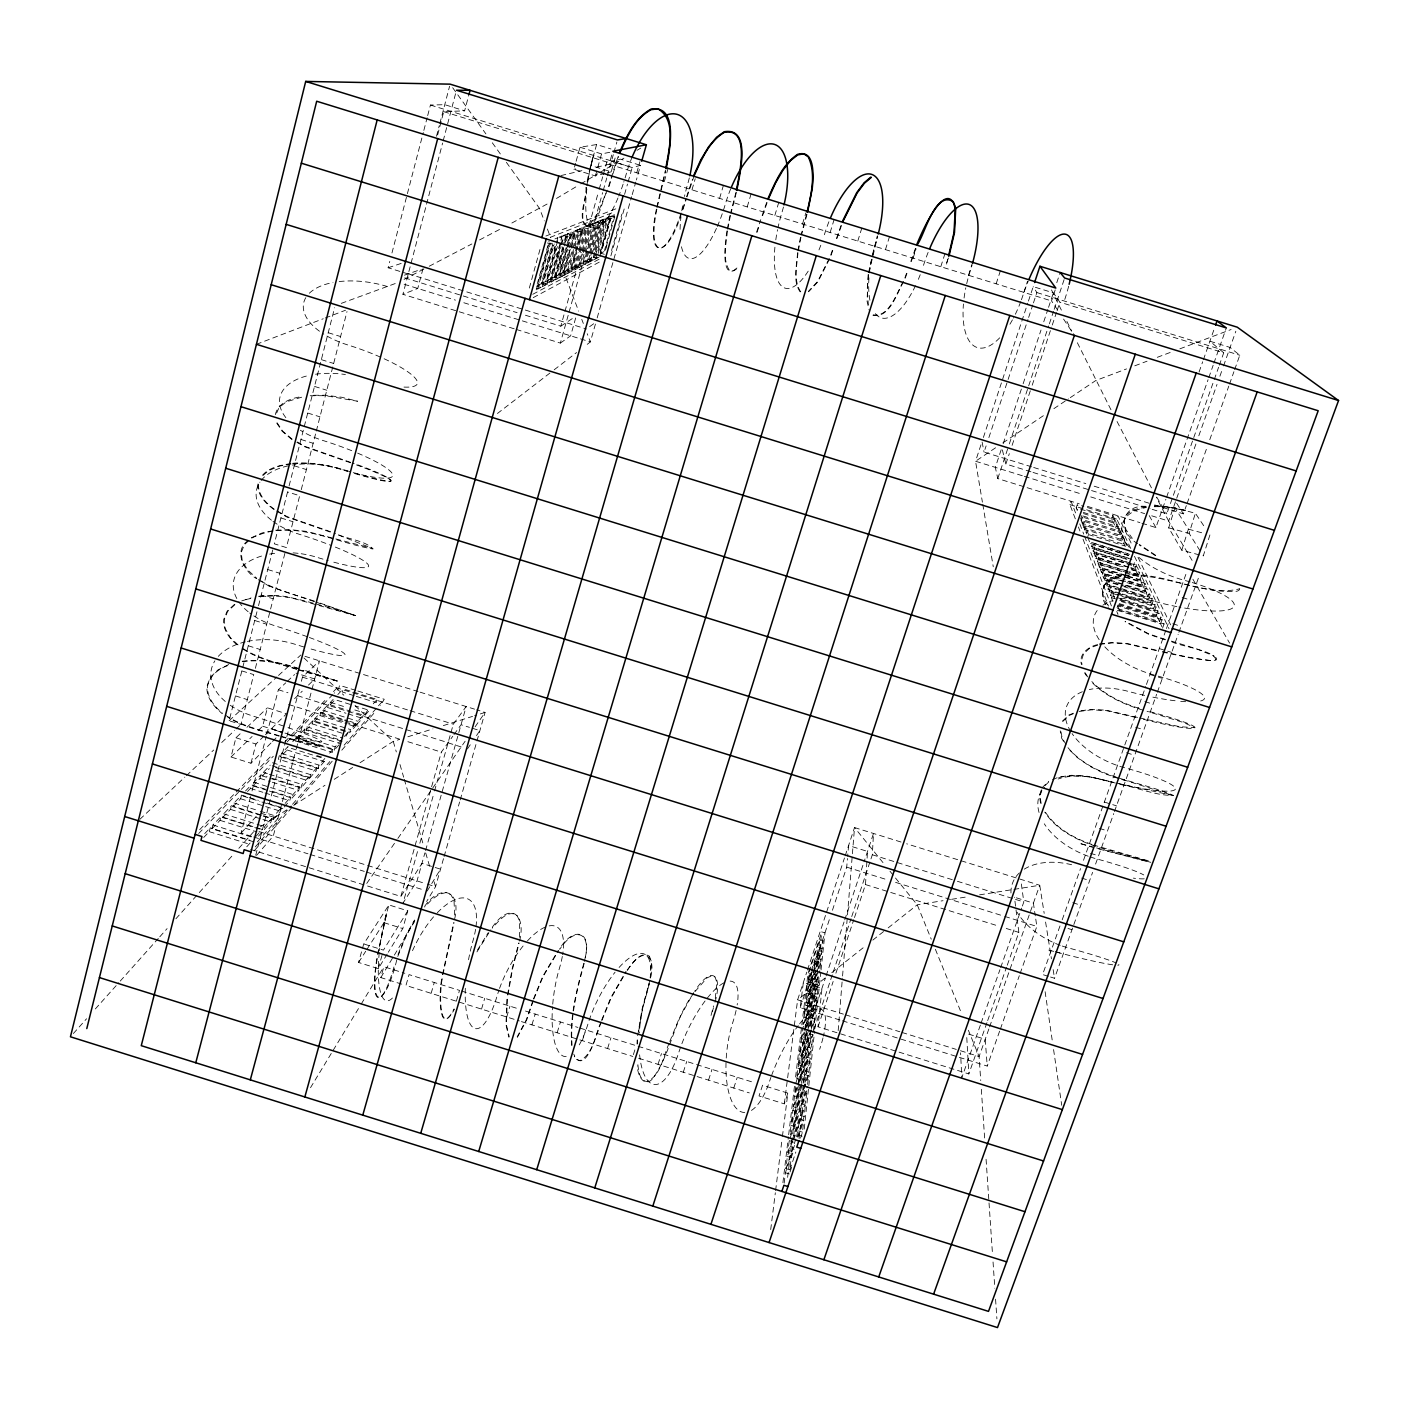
<?xml version="1.0" encoding="UTF-8"?>
<svg xmlns="http://www.w3.org/2000/svg" width="1409" height="1409" viewBox="0 0 1409 1409"><rect width="100%" height="100%" fill="white"/><g stroke="black" fill="none" stroke-linecap="round" stroke-linejoin="round"><path stroke-width="0.75" stroke-dasharray="5 3.75" d="M637.009 1044.016L637.167 1040.018M637.432 1043.946L637.59 1039.965M870.973 858.874L872.33 854.77L873.492 833.459L864.069 861.797M854.488 917.558L865.496 884.57L867.521 851.423L848.588 845.523L847.654 856.337M507.346 999.21L506.395 1024.695L509.248 1036.865M506.923 999.263L505.972 1024.836L508.843 1037.183M838.179 1030.595L842.388 978.198M842.564 976.014L847.32 917.065M847.496 914.881L852.234 855.932M852.41 853.748L854.523 827.559L904.596 843.146M832.437 910.267L846.721 867.134L847.461 858.504M454.596 915.04L454.033 900.404L450.898 894.697L445.931 892.601L439.361 894.257L431.682 899.647L424.673 907.044M454.684 918.844C461.624 888.762 439.626 884.2 424.426 906.656M442.285 978.868C439.749 987.674 438.076 1039.754 454.05 1008.95M441.862 978.903C439.185 986.441 437.336 1041.198 454.402 1009.196M868.12 274.596L867.063 301.227L869.142 310.174M868.578 274.596L867.187 289.074L868.349 304.608M1154.288 506.747A65.783 33.411 20.2 0 1 1185.163 510.551L1169.311 507.363L1154.587 506.13M986.952 1022.652L968.828 1073.94L818.03 1026.809L821.975 988.308L803.341 982.496L800.224 1007.629L840.31 1020.151M804.24 1129.085L814.596 1030.983M814.825 1028.799L820.813 972.122M821.042 969.938L824.969 932.864L821.746 931.86L808.026 973.355L795.204 1080.21M800.506 1138.137L802.496 1132.202L803.764 1120.384L799.854 1119.169L796.543 1136.904M797.247 1137.151L804.169 1116.509L805.402 1105.061L801.545 1103.846L800.277 1115.294L793.355 1135.936M792.897 1139.881L805.807 1101.292L806.987 1090.179L794.835 1126.495L793.725 1136.059M807.621 1084.366L808.537 1075.719L804.803 1074.556L803.834 1083.186M797.318 1087.607L794.535 1095.938L793.249 1106.752L796.966 1107.914L808.925 1072.179L810.052 1061.681L806.353 1060.519L798.005 1085.529M808.537 1075.719L796.543 1111.578L795.257 1122.726L791.488 1121.546L792.827 1110.415L810.404 1058.229L811.496 1048.032L807.868 1046.905L796.208 1081.865L794.958 1092.38L798.621 1093.525L799.59 1085.106M811.866 1044.685L812.923 1034.77L809.33 1033.66L797.829 1068.198L796.613 1078.413L800.224 1079.541L811.866 1044.685L808.238 1043.558L809.33 1033.66M813.451 1031.388L816.956 997.096L813.504 996.022L802.443 1029.345L801.334 1038.75L804.786 1039.842L806.776 1033.907M818.224 985.208L807.287 1018.126L806.23 1027.302L817.273 994.102L818.224 985.208L814.825 984.151L803.905 1017.069L803.042 1024.396M815.441 974.605L805.332 1005.11L804.257 1014.04L807.639 1015.096L818.541 982.284L819.228 975.785M820.003 968.652L820.672 962.329L817.361 961.29L806.705 993.451L805.684 1002.169L809.013 1003.208L819.774 970.766M811.355 972.175L808.062 982.108L807.058 990.597L810.334 991.619L820.971 959.547L821.852 951.322L818.576 950.3L812.007 970.185M815.582 968.441L822.134 948.609L822.997 940.596L819.774 939.592L809.382 971.03L808.396 979.308L811.637 980.329L814.913 970.414M797.512 252.775C796.966 265.702 792.017 281.923 801.069 293.107M797.952 252.775C796.966 265.632 793.126 281.641 801.228 292.526M799.079 1138.736L805.032 1084.296M805.279 1082.112L811.003 1029.856M811.249 1027.672L821.746 931.86M519.586 937.32L519.674 920.975L516.909 915.322C507.434 909.016 498.064 921.997 492.199 928.161M519.586 941.124C526.279 914.3 510.34 900.721 491.952 927.756M790.361 1134.738L801.968 1100.094L803.2 1088.981L791.048 1125.315L789.921 1134.861M801.21 1082.922L805.191 1070.999L806.353 1060.519M794.958 1092.38L806.741 1057.085L807.868 1046.905M810.122 1026.545L810.774 1020.768L814.296 1021.877L812.306 1027.901M810.651 1030.701L803.306 1052.717L799.801 1051.625L811.108 1017.597L812.148 1008.228L815.652 1009.32L809.699 1027.161M805.279 1026.897L812.5 1005.145L813.504 996.022M803.5 1024.167L813.838 993.028L814.825 984.151M804.257 1014.04L815.159 981.228L816.11 972.58M817.361 961.29L816.427 969.727L805.684 1002.169M813.028 972.545L817.678 958.525L818.576 950.3M808.396 979.308L818.876 947.605L819.774 939.592M377.26 958.543C369.774 1002.68 381.011 1015.061 394.855 963.756M376.837 958.525C367.802 1016.505 386.489 1004.652 397.144 958.314M792.21 1141.942L787.349 1156.454L785.905 1168.625L789.85 1169.857L791.242 1157.67L794.024 1149.392M796.966 1107.914L798.216 1097.083L802.39 1084.595M800.224 1079.541L801.404 1069.308L812.923 1034.77M806.758 1032.815L799.414 1054.883L798.234 1064.834L801.791 1065.944L802.936 1055.993L811.637 1029.909M803.306 1052.717L804.433 1043.03L809.048 1029.151M804.786 1039.842L805.878 1030.402M807.639 1015.096L808.66 1006.149L818.788 975.644M809.013 1003.208L810.016 994.49L818.013 970.378M810.334 991.619L811.32 983.112L821.852 951.322M811.637 980.329L812.588 972.034M787.631 1177.378L798.551 1083.503M798.797 1081.319L811.232 974.341L808.026 973.355M711.034 1015.449L713.553 1005.903M782.911 1182.697L788.406 1136.904M788.67 1134.721L794.94 1082.376M784.179 1183.19L785.412 1172.728L794.482 1145.411M789.234 1140.638L793.056 1141.854L791.699 1153.672L787.825 1152.456L789.234 1140.638L807.392 1086.515M799.801 1051.625L800.946 1041.938L804.24 1032.022M637.696 1035.685L641.976 1009.496L648.915 983.676M638.629 1031.335L642.381 1009.566L649.32 983.764M726.921 230.953C726.128 236.078 718.555 285.305 738.668 267.287M727.379 230.97C726.463 243.792 722.007 258.763 729.422 270.387L733.367 270.739L738.422 266.829M282.399 732.715L272.289 729.087M310.191 395.735L325.461 395.682L357.639 401.248L341.647 397.25L325.426 395.224L310.068 395.277M770.705 1229.564L775.337 1192.754M775.602 1190.587L782.136 1138.613M782.418 1136.447L787.86 1093.137L762.568 1085.229L759.028 1095.938L784.302 1103.846L787.86 1093.137M784.302 1103.846L797.617 999.844L806.776 972.122M584.259 961.466C592.713 932.265 575.453 925.167 559.796 949.243M585.193 957.662C592.097 930.68 573.622 926.03 559.496 948.909M656.4 209.166C645.163 260.383 667.373 260.595 681.533 213.199M656.858 209.184C646.995 256.614 664.661 263.324 681.111 212.988M507.539 994.965L512.154 968.899L518.706 942.973M507.962 994.93L512.559 968.952L519.111 943.061M585.915 187.379C587.359 197.965 574.749 222.393 589.385 227.624L586.954 228.628L583.097 227.448L576.845 249.816M586.373 187.397C587.923 195.64 575.929 223.89 588.751 226.021L597.68 213.464L607.209 190.145M442.514 974.588L453.663 922.684M442.937 974.605L454.068 922.684M650.412 978.057L651.451 961.695M377.542 954.263L386.559 913.789L377.964 954.28M257.847 484.009C257.072 494.964 265.878 503.559 274.015 509.6M258.428 484.132C258.094 494.894 266.142 503.33 274.35 509.283M715.279 998.435L716.811 982.46L715.191 977.212L711.897 975.697L707.036 977.881L695.042 991.531M714.997 1002.257C722.923 974.993 712.038 964.126 694.743 991.179M868.508 272.589L877.261 236.043M868.948 272.606L877.701 236.148M797.881 250.767L800.594 236.8M798.339 250.784L801.034 236.853M1185.251 510.481L1169.329 506.923L1154.517 505.672M727.326 228.963L730.073 215.013M727.784 228.98L730.514 215.084M656.805 207.176L665.33 170.595M657.246 207.193L665.77 170.665M1081.002 843.815L1092.627 847.32M587.148 181.391L588.786 173.448M586.778 185.442L589.226 173.554M1239.744 588.663C1239.339 591.71 1235.024 591.445 1232.452 591.604C1195.818 591.921 1161.509 572.917 1124.893 575.841M735.938 192.399L730.619 212.953M736.361 192.487L731.06 213.023M589.191 171.458L593.4 154.955M590.565 167.477A67.104 18.194 -75.4 0 1 593.682 155.043L589.631 171.563A67.104 18.194 -75.4 0 0 587.254 185.724M583.802 963.316C576.528 990.034 569.571 1017.509 571.649 1045.443M584.189 963.404C576.95 990.034 570.011 1017.404 572.072 1045.249M241.855 670.913L253.743 674.612L240.957 724.437L229.121 720.739L257.97 607.79M258.516 605.676L273.293 547.766M289.092 485.911L334.62 307.708M203.724 837.457L209.254 831.645L210.24 827.84L249.886 840.222M253.55 841.772L211.984 828.791L212.953 824.987L221.002 816.586L262.109 829.425L261.123 833.195L257.336 837.492M270.986 743.001L250.978 763.238L231.006 757.003L235.937 737.77L240.657 733.279M255.364 668.342L285.358 551.518M301.244 489.698L315.775 433.109M316.303 431.066L347.001 311.548M211.984 828.791L220.033 820.355L221.002 816.586M259.52 829.091L222.675 817.572L223.644 813.838L231.446 805.684L271.919 818.33L270.951 822.028L263.606 830.359L264.593 826.625L271.919 818.33M222.675 817.572L230.495 809.382L231.446 805.684M261.264 815.512L233.049 806.705L234 803.007L241.573 795.099L258.375 800.347M233.049 806.705L240.622 798.762L241.573 795.099M250.978 763.238L255.962 744.022L263.606 736.449M258.146 730.602L262.655 726.199L267.428 707.811L286.538 713.764L265.139 734.934M247.526 791.523L250.467 788.424L251.418 784.831L267.957 789.991M267.305 790.396L252.898 785.887L253.831 782.294L260.964 774.844L267.076 776.746M251.595 836.347L241.098 833.071L251.507 793.038M252.052 790.925L266.301 736.132M266.865 734.019L278.366 689.758L285.745 682.837M408.24 273.98L388.127 267.763L389.765 261.422M391.966 252.968L423.299 132.516M423.845 130.403L427.138 117.722M427.684 115.608L430.432 105.041L444.751 104.689L464.635 110.818L468.968 94.403M806.582 214.221L801.14 234.739M807.005 214.309L801.58 234.81M252.898 785.887L260.031 778.402L260.964 774.844M272.254 765.774L308.43 777.063L307.497 780.586L300.962 787.983L262.391 775.936L263.307 772.396L270.246 765.157M436.491 136.286L439.238 125.753M439.802 123.64L449.594 86.213M437.653 134.912L443.747 111.663L464.635 110.818M280.567 756.862L281.483 753.41L288.035 746.559L287.137 749.993L280.567 756.862L318.082 768.574L324.246 761.564L325.162 758.148L318.998 765.122L318.082 768.574M299.201 689.547L255.276 856.901L273.293 836.013L295.749 750.856M301.367 681.287L302.442 677.148L319.508 660.839L311.935 689.529M514.179 328.79L402.904 294.322L410.512 265.368M411.058 263.254L426.011 206.295M426.557 204.199L442.62 143.013M443.166 140.9L456.463 90.229M263.289 816.146L273.364 819.298L274.332 815.6L281.465 807.551L266.759 802.971M295.679 741.028L296.559 737.647L333.193 749.077L332.295 752.459L295.679 741.028L293.125 743.705M338.935 744.903L334.268 750.222L297.775 738.827L298.655 735.463L304.872 728.981L339.005 739.619M296.313 748.743L311.371 691.643M422.982 268.714L417.768 288.458L402.904 294.322M273.364 819.298L280.497 811.214L281.465 807.551M297.775 738.827L303.992 732.31L304.872 728.981M342.035 741.398L306.035 730.179L306.915 726.85L312.957 720.545L348.604 731.658L344.87 738.175M284.231 806.987L289.761 800.699L290.712 797.089L270.035 790.643M269.366 791.048L292.033 798.11L292.984 794.535L299.694 786.944L269.119 777.398M306.035 730.179L312.076 723.839L312.957 720.545M345.416 731.518L314.066 721.743L314.929 718.467L320.812 712.32L347.724 720.703M292.033 798.11L298.761 790.484L299.694 786.944M300.962 787.983L301.913 784.443L308.43 777.063M314.066 721.743L319.949 715.578L320.812 712.32M342.51 719.964L321.886 713.535L322.749 710.295L328.491 704.306L350.964 711.316M321.886 713.535L327.628 707.529L328.491 704.306M275.618 767.518L309.645 778.138L310.579 774.651L316.919 767.482L279.264 755.735L278.348 759.187L315.986 770.934L316.919 767.482M333.158 699.428L330.375 702.334L329.512 705.539L335.113 699.674L353.254 705.345M355.825 690.392L339.569 685.32L338.741 688.455L334.18 693.193M356.336 696.381L376.256 702.58L377.101 699.445L343.232 688.895L342.405 692.03L354.346 695.764M334.268 750.222L335.166 746.858L340.996 740.253M356.019 723.293L350.471 729.545L349.591 732.821L355.138 726.533L356.019 723.293L349.802 721.355M344.589 720.615L356.953 724.473L357.833 721.232L363.223 715.138L353.007 711.95M356.953 724.473L362.36 718.343L363.223 715.138M367.626 710.171L364.138 716.336L369.387 710.365L355.279 705.962M357.851 691.026L384.252 699.251L380.518 705.662M529.326 288.052L540.792 246.505M537.199 284.054L549.034 241.309M536.23 289.831L548.77 244.497M557.682 240.78L545.406 285.041L542.395 286.608L538.185 285.305L549.968 242.718M537.798 289.004L550.285 243.863L553.279 242.612L540.88 287.401L537.798 289.004L534.944 288.123M538.185 285.305L541.232 283.737L552.328 243.704M605.271 173.36L595.408 175.931L573.903 169.291L575.559 163.285M576.122 161.278L580.015 147.24L596.606 144.546L610.96 148.967M560.835 243.176L549.827 282.733L546.886 284.266L542.729 282.98L553.209 245.184M542.395 286.608L554.213 244.021M542.729 282.98L545.706 281.448L557.841 237.716L561.98 239.002M563.318 247.544L554.142 280.479L551.289 281.976L547.168 280.708L556.379 247.508M387.193 954.069L378.281 968.635L358.573 962.47L363.716 943.942L388.919 904.93L407.782 910.83L402.78 928.566L388.303 952.237M546.886 284.266L557.383 246.487M547.168 280.708L550.074 279.211L562.085 235.99L566.171 237.258L563.882 245.501M551.5 278.489L563.477 235.426L566.224 234.317L570.275 235.567L558.369 278.277L555.569 279.739L551.5 278.489L554.336 277.027L558.369 278.277M551.289 281.976L561.081 246.716M561.663 244.638L563.389 238.42L566.171 237.258M554.336 277.027L563.952 242.454M564.516 240.411L566.224 234.317M569.553 250.784L562.49 276.129L559.743 277.555L555.727 276.323L563.635 247.949M564.199 245.923L567.58 233.753L570.275 232.661L574.273 233.894L571.913 242.348M555.569 279.739L564.128 248.988M566.418 240.798L567.563 236.694L570.275 235.567M555.727 276.323L558.492 274.896L570.275 232.661M579.346 228.963L583.256 230.178L585.739 229.139L581.864 227.941L579.346 228.963L566.506 274.033L563.847 275.424L559.866 274.191L566.911 248.953M567.492 246.857L571.596 232.115L574.22 231.058L578.183 232.274L575.594 233.348L571.596 232.115M559.743 277.555L567.668 249.182M568.232 247.156L571.614 235.004L574.273 233.894M596.606 144.546L590.776 165.505L611.207 171.81L615.927 155.06M559.866 274.191L562.561 272.818L568.972 249.851M569.553 247.755L574.22 231.058M577.373 247.209L570.451 271.972L567.827 273.346L563.899 272.131L570.293 249.252M570.874 247.174L575.524 230.53L578.077 229.491L582.005 230.689L577.954 245.148M563.847 275.424L570.892 250.186M571.473 248.072L575.594 233.348M366.868 949.472L383.97 922.684L388.919 904.93M563.899 272.131L566.541 270.775L572.318 250.133M572.899 248.072L578.077 229.491M567.827 273.346L574.238 250.467M574.819 248.389L579.469 231.745L582.005 230.689M595.408 175.931L601.555 153.898L611.277 152.013M586.76 225.951L590.582 227.131L592.942 226.144L589.173 224.982L586.76 225.951L574.291 269.982L571.737 271.303L567.862 270.105L570.434 268.784L576.721 246.328M577.285 244.285L581.864 227.941M582.128 253.831L578.042 268.009L575.559 269.313L571.719 268.133L576.263 251.859M571.737 271.303L576.915 252.792M579.222 244.567L583.256 230.178M712.373 1011.644L713.43 1007.875M571.719 268.133L574.238 266.829L578.201 252.704M578.764 250.679L585.563 226.444C600.093 224.612 601.115 200.518 607.631 190.356M378.281 968.635L382.896 952.185M575.559 269.313L586.954 228.628M250.679 849.468L400.861 896.423L441.334 752.124L452.782 736.255M525.434 315.229L560.8 326.183L564.34 313.555M564.939 311.459L581.494 252.317M582.058 250.415L598.578 191.501M599.16 189.387L602.717 176.777M603.299 174.663L606.839 162.035L611.524 160.978L632.183 167.565L640.531 165.346L636.375 179.982M582.71 251.735L590.353 224.489L592.696 223.538L596.447 224.7L594.122 225.651L590.353 224.489M579.293 267.375L581.723 266.09L577.954 264.927L575.488 266.195L579.293 267.375L582.85 254.659M583.449 252.546L590.582 227.131M401.776 984.134L380.8 977.582L383.847 966.715L404.859 973.302M597.293 221.671L600.974 222.816L603.211 221.882L599.529 220.755L597.293 221.671L585.334 264.223L582.939 265.456L579.187 264.311L581.6 263.06L592.696 223.538M596.571 167.213L609.164 164.272L611.77 154.972M417.504 851.617L403.044 903.099L417.011 880.924L424.919 852.868M419.847 843.251L433.954 793.056M434.536 790.96L450.422 734.459M451.003 732.398L453.311 724.173L466.168 706.543L425.518 850.754M516.275 329.442L560.359 343.091L568.461 314.295M569.042 312.199L602.629 192.628M603.228 190.532L606.768 177.957M607.349 175.843L613.302 154.673M613.901 152.559L616.86 142.045M582.939 265.456L594.122 225.651M600.657 220.297L604.302 221.424L606.469 220.526L602.841 219.417L600.657 220.297L588.856 262.373L586.514 263.606L582.798 262.444L585.158 261.246L596.148 222.129L599.864 223.274L597.592 224.225L593.858 223.062L596.148 222.129M586.514 263.606L588.839 255.311M589.42 253.233L597.592 224.225M594.598 252.44L592.291 260.577L590.001 261.775L586.338 260.647L588.645 259.45L589.79 255.381M590.371 253.338L599.529 220.755M590.001 261.775L591.745 255.628M592.308 253.567L600.974 222.816M594.334 249.64L602.841 219.417M575.682 317.958L570.645 335.818L560.359 343.091M595.162 250.397L603.933 218.959L606.099 218.096L609.674 219.205L600.164 252.88M607.156 217.655L610.731 218.765L613.848 217.462L610.308 216.37L607.156 217.655L595.672 258.816L592.062 257.706L589.79 258.869L593.436 259.996L595.144 253.902M595.708 251.876L604.302 221.424M595.391 255.998L606.099 218.096M593.171 257.125L596.782 258.252L607.543 220.086L609.674 219.205M600.34 251.683L610.308 216.37M604.32 254.307L600.815 253.215L611.347 215.947L614.412 214.696L604.443 250.696M600.058 256.526L610.731 218.765M606.169 246.98L614.852 216.334M605.5 250.168L607.843 241.89M624.574 194.407L627.498 184.086M628.079 182.008L632.183 167.565L611.471 161.172L620.436 159.147L640.531 165.346M611.524 250.555L621.862 214.133M610.872 255.874L624.504 207.845M636.762 172.796L639.933 161.648M443.5 858.662L435.54 886.701L426.61 901.549M444.099 856.566L459.616 801.985M460.215 799.889L485.066 712.426L476.665 709.819M595.426 324.07L590.353 341.929L585.193 345.892M597.169 317.923L631.619 196.696M632.218 194.601L635.776 182.06M946.549 264.082L948.01 257.9M948.433 257.988L946.32 263.941M431.154 993.327L434.271 982.496M664.361 181.321L668.095 168.323M456.34 1001.218L459.493 990.386L409.05 974.605L405.968 985.455L519.34 1020.926M691.978 189.845L695.218 178.714M481.543 1009.108L484.714 998.276M719.594 198.387L723.398 185.407M506.729 1016.981L509.952 1006.185M747.21 206.912L751.067 193.949M531.933 1024.871L535.173 1014.075M774.844 215.454L778.737 202.491M557.154 1032.762L560.43 1021.965M802.496 223.996L805.86 212.9M582.357 1040.652L585.668 1029.873M830.13 232.52L834.093 219.593M608.565 186.428L612.439 173.835M609.005 186.587L612.246 176.09M612.88 173.994L618.604 156.61M607.578 1048.543L610.925 1037.781M857.782 241.062L861.797 228.152M1199.358 554.917L1181.781 550.197L1168.677 527.847L1174.912 507.804L1195.396 513.281L1205.065 527.723M633.381 1054.654L635.618 1047.468M885.451 249.622L889.484 236.694M1181.781 550.197L1188.386 529.168L1174.912 507.804M1199.992 550.743L1189.108 533.342L1195.396 513.281M1209.908 534.944L1203.268 555.974L1201.084 552.487M658.038 1064.341L661.455 1053.58M913.102 258.164L916.026 248.935M1041.867 790.097L1039.948 796.155L1041.498 805.367M683.277 1072.231L686.729 1061.488M940.789 266.706L944.911 253.814M1041.339 789.85L1039.384 796.015L1040.952 805.437M682.572 209.272L685.919 198.828M686.588 196.732L692.435 179.33M682.995 209.465L686.342 199.004M687.028 196.908L694.144 175.755M708.533 1080.139L712.003 1069.396M968.459 275.266L972.633 262.373M733.772 1088.047L737.277 1077.304M996.145 283.808L1000.355 270.933M1023.85 292.368L1027.478 281.342M807.463 970.044L825.973 914.018M826.643 911.94L844.467 857.975M845.153 855.897L854.523 827.559L883.161 862.819M983.376 437.495L1027.76 303.164M1028.429 301.103L1033.22 286.643L1053.386 292.861L1059.903 302.195L1223.716 352.796L1219.349 365.195M800.224 1007.629L813.292 968.124M813.979 966.046L829.725 918.492M1031.599 466.819L984.063 452.095L986.124 445.896M988.871 437.6L1027.954 319.491M1028.64 317.43L1032.762 304.996M1033.449 302.917L1036.865 292.561L1033.22 286.643M813.891 968.106L822.997 940.596M807.058 990.597L812.359 974.552M818.682 968.353L820.672 962.329M801.334 1038.75L804.609 1028.869M804.909 1030.049L812.148 1008.228M807.269 1026.245L816.956 997.096M807.427 1030.807L810.774 1020.768M809.4 1025.999L815.97 1006.237L812.5 1005.145M816.198 1005.639L825.41 977.952M826.114 975.873L844.044 921.944M844.748 919.866L863.382 863.876M1001.183 449.718L995.318 467.365L997.766 478.584L1024.995 487.021M1003.208 443.641L1022.458 385.802M1023.145 383.741L1041.004 330.041M1043.752 321.78L1047.873 309.381M1048.56 307.321L1053.386 292.861M1056.768 282.681L1060.149 272.518M1057.56 309.998L1051.554 300.927L1055.817 288.07M756.598 232.15L760.772 219.645M757.038 232.344L759.116 226.092M798.234 1064.834L809.699 1030.402M811.302 1028.711L814.649 1018.707L811.108 1017.597M796.613 1078.413L808.238 1043.558M801.791 1065.944L813.275 1031.511M814.103 1029.398L832.455 974.376M833.142 972.316L851.036 918.633M851.74 916.572L870.286 860.917M997.766 478.584L1008.633 446.001M1009.32 443.923L1048.666 325.902M1049.37 323.823L1053.509 311.407M1054.196 309.328L1064.64 278.013M818.03 1026.809L833.159 981.457M835.907 973.214L853.801 919.619M1030.948 471.786L1005.867 464.019L1009.337 453.645M1012.102 445.35L1031.494 387.264M1032.198 385.185L1051.59 327.082M1052.276 325.021L1056.433 312.569M1057.12 310.491L1059.903 302.195M800.523 1080.95L811.496 1048.032M793.249 1106.752L800.541 1084.912M803.077 1082.499L810.052 1061.681M791.488 1121.546L803.606 1085.335M613.725 169.644L619.467 152.612M787.825 1152.456L792.668 1137.996M793.743 1139.811L805.402 1105.061M785.905 1168.625L795.874 1138.895M798.198 1136.957L803.764 1120.384M789.85 1169.857L795.838 1152.016M790.044 1171.989L792.703 1164.028M1062.386 721.161L1068.885 715.015L1074.873 712.602M1062.95 721.338L1069.255 715.402L1073.182 713.817M398.007 954.421L406.637 933.885L414.528 919.989M397.778 956.464L407.007 934.114L414.862 920.271M1075.314 518.847L1069.924 504.633L1071.069 501.287L1075.824 513.598M1076.177 507.768L1077.339 504.422L1078.413 507.152L1077.269 510.534L1076.177 507.768L1114.871 519.657L1116.21 522.51L1115.03 525.909L1113.691 523.038L1114.871 519.657M762.163 215.489L766.725 202.28M762.604 215.647L768.469 198.722M1081.76 515.571L1080.58 519.005L1120.366 531.334L1119.169 534.804L1117.76 531.792L1118.975 528.357L1081.478 516.768M1081.143 520.449L1082.341 516.997L1083.486 519.903L1082.288 523.373L1122.515 535.878L1121.3 539.383L1119.873 536.318L1121.088 532.831L1081.143 520.449L1082.288 523.373M1082.869 524.852L1084.067 521.365L1085.247 524.324L1084.049 527.829L1124.699 540.51L1123.466 544.05L1122.004 540.933L1123.237 537.41L1082.869 524.852L1084.049 527.829M1084.631 529.344L1085.846 525.821L1087.043 528.851L1085.828 532.391L1126.936 545.265L1125.439 542.095L1084.631 529.344L1085.828 532.391M1086.427 533.941L1087.66 530.383L1088.893 533.465L1087.642 537.04M830.694 255.047L832.86 248.812M831.116 255.24L833.283 249.006M1128.222 558.052L1091.411 546.639L1092.679 542.993L1129.507 554.406M1130.582 563.142L1093.349 551.606L1092.063 548.295L1093.331 544.631L1128.239 555.445M1093.349 551.606L1094.634 547.925L1093.331 544.631M1128.785 567.052L1095.339 556.678L1094.018 553.279L1095.304 549.58L1126.443 559.232M1095.339 556.678L1096.642 552.944L1095.304 549.58M1127.499 571.191L1097.364 561.856L1096.008 558.387L1097.312 554.653L1137.204 567.017L1138.859 570.539L1137.539 574.308L1129.507 571.825M1112.881 515.43L1111.719 518.776L1113.022 521.612L1114.202 518.23L1112.881 515.43L1081.513 505.708M1097.364 561.856L1098.685 558.087L1097.312 554.653M1125.844 575.348L1099.443 567.158L1098.051 563.618L1099.372 559.831L1123.572 567.334M532.831 1000.742L526.367 1019.64L517.173 1036.883M533.483 998.875L542.694 976.419L558.193 950.441M533.236 1000.901L526.755 1019.817L517.42 1037.288M533.888 999.034L543.064 976.666L558.51 950.776M1099.443 567.158L1100.764 563.353L1099.372 559.831M1130.775 548.506L1116.791 519.146L1117.953 515.817L1132.272 545.459M1120.049 578.306L1101.574 572.582L1100.147 568.954L1101.486 565.132L1142.276 577.778L1144.02 581.477L1142.646 585.316L1122.11 578.94M1116.897 523.954L1115.699 527.371L1117.073 530.312L1118.27 526.878L1116.897 523.954L1082.658 513.352M1101.574 572.582L1102.912 568.725L1101.486 565.132M1102.296 574.414L1103.634 570.557L1144.901 583.344L1146.679 587.13L1145.306 591.005L1103.74 578.13L1102.296 574.414L1143.527 587.201L1145.306 591.005M1103.74 578.13L1105.096 574.238L1103.634 570.557M1104.48 579.997L1105.836 576.087L1147.578 589.032L1149.409 592.907L1148.018 596.835L1105.959 583.802L1104.48 579.997L1119.081 584.524M1105.959 583.802L1107.333 579.874L1105.836 576.087M1120.402 593.383L1108.249 589.614L1106.717 585.721L1108.09 581.776L1122.18 586.144M836.47 238.438L842.406 221.477M836.893 238.614L841.508 225.44M1108.249 589.614L1109.64 585.633L1108.09 581.776M1124.206 545.635L1125.439 542.095M1114.678 596.835L1110.574 595.567L1109.006 591.586L1110.415 587.588L1116.509 589.473M1110.574 595.567L1111.983 591.533L1110.415 587.588M1112.775 593.541L1114.378 597.575L1112.951 601.661L1111.366 597.575L1112.775 593.541L1118.957 595.443M1199.059 372.046L1202.67 361.761M1203.392 359.718L1214.875 327.029M600.956 1022.036C595.091 1034.858 593.418 1053.58 580.032 1060.678L576.404 1059.304L573.71 1054.073M601.608 1020.186L610.784 997.713L625.86 971.576M601.344 1022.194C598.05 1028.447 586.778 1075.507 574.256 1056.151M601.995 1020.345L611.154 997.959L626.16 971.911M1162.566 628.15L1164.063 623.993L1162.002 619.625L1117.689 605.87L1116.227 610.009L1160.523 623.747L1161.897 626.688M1117.689 605.87L1119.38 610.132L1117.918 614.289L1116.791 611.436M1135.055 568.989L1136.376 565.273L1134.738 561.804L1133.435 565.502L1135.055 568.989L1130.881 567.686M1137.539 574.308L1135.883 570.751L1137.204 567.017M1127.887 575.982L1140.057 579.751L1138.366 576.105L1139.705 572.336L1131.638 569.835M980.365 1025.136L961.801 1077.744L960.586 1052.805M981.087 1023.075L999.95 969.656M1000.672 967.596L1021.648 908.101M1022.37 906.057L1023.815 901.989L1021.014 881.4M1141.906 523.232L1155.891 527.565L1165.877 499.262M1166.599 497.201L1208.059 379.726M1208.781 377.665L1213.149 365.283M1213.871 363.223L1226.323 327.927M1140.057 579.751L1141.413 575.946L1139.705 572.336M1142.646 585.316L1140.92 581.6L1142.276 577.778M910.813 261.405L916.819 244.462M911.253 261.581L915.92 248.424M987.674 1020.609L1006.519 967.261M1007.259 965.218L1018.848 932.406L1014.445 897.216M1152.157 509.336L1166.793 513.862L1213.501 381.698M1214.241 379.637L1218.609 367.256M1143.527 587.201L1144.901 583.344M988.854 1028.993L979.096 1056.539L980.734 1080.597M989.576 1026.932L1039.736 885.257L906.674 843.797M1195.906 444.029L1168.642 521.048L1192.155 560.518M1198.812 435.804L1217.006 384.428M1219.912 376.221L1222.818 367.996M1223.54 365.935L1235.834 331.238M1148.018 596.835L1146.204 592.942L1147.578 589.032M1122.427 594.017L1150.783 602.805L1148.934 598.807L1150.325 594.862L1124.188 586.76M1150.783 602.805L1152.192 598.825L1150.325 594.862M1154.623 504.933L1183.419 513.845L1186.343 505.602M1187.082 503.541L1206.844 447.921M1209.767 439.678L1228.789 386.136M1229.529 384.076L1233.914 371.712M1234.654 369.651L1239.779 355.227L1230.092 347.442L1209.891 341.207L1223.716 352.796M669.099 1043.364C663.216 1056.134 661.103 1075.331 646.978 1081.636C638.471 1080.245 638.506 1068.744 637.537 1061.84M669.768 1041.515L678.927 1019.024L693.563 992.746M842.406 1020.803L987.216 1066.067L999.633 1031.141M1000.355 1029.098L1019.323 975.697M1020.063 973.654L1036.848 926.418L1035.597 917.946M1116.721 597.469L1153.619 608.917L1151.717 604.831L1153.143 600.833L1118.552 590.107M1153.619 608.917L1155.063 604.901L1153.143 600.833M1119.186 603.58L1156.542 615.169L1154.587 610.978L1156.032 606.944L1121.018 596.095M1156.542 615.169L1157.987 611.101L1156.032 606.944M1117.513 608.547L1159.519 621.58L1157.529 617.283L1158.973 613.214L1119.362 600.921M1159.519 621.58L1160.981 617.477L1158.973 613.214M1160.523 623.747L1162.002 619.625M1059.991 925.96L1042.607 974.552L1048.56 976.402M1062.192 919.83L1080.544 868.56M1083.503 860.3L1145.746 686.447M1146.45 684.457L1165.771 630.51M1166.476 628.502L1186.765 571.843M904.842 277.96L907.079 271.761M905.265 278.154L907.924 270.775M1050.55 977.018L1054.531 978.269L1092.609 872.33M1095.586 864.069L1113.744 813.557M1114.431 811.619L1156.648 694.232M1157.353 692.259L1178.171 634.367M1178.893 632.359L1199.253 575.7M275.319 414.651C277.943 402.551 291.593 397.99 302.319 396.51M276.675 413.031L279 407.677L286.15 401.9L302.548 396.933M829.091 258.728L817.643 281.413L808.467 291.258M829.514 258.921L817.96 281.782L808.643 291.769M903.151 281.606C896.899 292.755 888.674 318.205 873.21 314.806M903.574 281.8C896.811 293.107 889.784 318.504 872.893 315.317M477.545 949.913L488.236 932.705M476.929 951.903L490.878 929.623M380.8 977.582L414.316 921.944M310.508 1087.678L360.158 1005.797M361.285 1003.93L383.847 966.715M427.174 891.052L440.524 869.159L421.96 863.365L400.861 896.423M693.88 993.081C673.749 1018.883 671.494 1053.756 651.98 1079.505C643.068 1087.942 637.097 1073.112 637.361 1065.997M407.782 910.83L383.459 950.124L363.716 943.942M272.201 729.369L272.148 729.105A62.524 3.346 17.9 0 0 278.524 731.13M358.573 962.47L365.724 951.251M467.453 748.901L470.853 743.917M476.506 735.604L479.888 730.619L471.522 727.995M366.745 883.425L396.633 840.222M397.884 838.425L465.129 741.222M475.097 726.833L485.066 712.426L474.622 715.719M453.962 734.617L461.042 724.737L469.426 727.343M298.497 669.979L337.878 681.287L303.411 669.927M627.093 970.044C632.236 964.549 640.285 949.965 649.461 956.288M627.392 970.378C643.455 943.607 657.985 956.165 649.408 981.826A61.52 21.593 -63.5 0 1 646.167 995.018A61.591 22.192 -82.1 0 0 639.334 1032.867M254.289 850.737L293.019 806.23M294.446 804.574L333.176 760.067M341.788 750.187L374.776 712.267M255.293 846.915L291.117 805.895M292.544 804.257L329.794 761.6M344.131 745.185L377.084 707.441M378.51 705.803L384.252 699.251M257.354 841.86L277.89 818.523L259.52 812.799M309.645 778.138L315.986 770.934M246.769 846.774L251.964 840.891M255.804 836.559L262.109 829.425M285.182 803.341L290.712 797.089M329.6 753.146L333.193 749.077M344.342 736.484L348.604 731.658M373.262 703.796L377.101 699.445M73.374 1033.519L86.565 1018.76M95.336 1008.932L118.779 982.707M120.241 981.069L158.301 938.447M159.781 936.809L167.09 928.619M175.878 918.791L197.841 894.204M199.303 892.566L232.996 854.858M238.843 848.306L253.497 831.926M241.098 833.071L256.685 815.917M262.391 775.936L269.33 768.662M204.71 833.617L210.24 827.84M245.536 790.96L251.418 784.831M292.737 741.645L296.559 737.647M337.79 694.584L343.232 688.895M198.704 833.494L239.794 790.925M241.326 789.357L273.293 756.246M286.978 742.067L332.647 694.76M199.673 829.672L272.677 754.361M284.829 741.803L327.416 697.878M333.493 691.608L339.569 685.32M272.518 741.451L278.647 735.251M1042.026 787.79L1048.578 781.379M1045.073 785.57L1048.895 781.784M294.587 698.67L302.248 691.167M308.483 685.073L314.718 678.962L296.066 673.15M231.006 757.003L252.105 736.467M246.962 727.273L267.428 707.811M139.914 819.281L184.826 777.116M186.428 775.619L213.692 750.028M221.706 742.508L234.546 730.461M236.148 728.946L240.957 724.437M287.207 681.445L294.587 674.524M234.51 604.302L227.113 611.207L223.714 619.484C222.622 630.845 230.829 640.073 239.125 646.59M234.916 604.672L227.642 611.453L224.295 619.625L225.229 628.537L230.389 637.625L239.495 646.273M229.121 720.739L276.904 676.919M278.506 675.457L300.804 655.009M248.371 540.351C232.943 550.778 243.88 571.226 256.403 578.606M248.829 540.686L244.479 544.578L241.238 552.381L242.26 560.993L247.561 569.835L256.79 578.289M263.043 475.432L268.82 470.518L279.458 466.115L290.958 464.037M262.567 475.115C269.665 467.172 280.743 465.164 290.765 463.596M824.952 978.11L797.617 999.844L843.392 1014.145M831.786 972.686L864.263 946.901M872.805 940.102L886.472 929.236M888.181 927.879L917.241 904.807L943.026 900.686M497.412 413.489L552.487 371.078M554.213 369.757L576.58 352.532M589.614 326.677L595.989 322.097M337.473 681.005L303.234 670.332M995.582 447.78L975.539 461.236L982.408 502.15M1002.873 442.884L1044.774 414.757M1053.897 408.645L1068.462 398.853M1070.294 397.637L1095.797 380.518L1126.548 368.911M560.8 326.183L574.555 317.095M260.489 826.731L291.839 806.582M293.671 805.384L325.021 785.253M334.232 779.318L352.673 767.465M360.052 762.727L393.252 741.398L399.504 739.426M547.097 204.058L510.569 223.714M556.467 198.458L578.94 185.037M580.807 183.91L597.68 173.835M599.547 172.726L623.905 158.178M637.009 150.34L640.76 148.104M251.313 537.745L262.127 532.937L273.681 530.612M251.7 538.115C291.346 517.543 333.228 542.377 373.015 548.999C365.16 540.14 345.328 538.995 334.426 532.954M533.218 297.651L601.396 260.964M532.761 294.287L599.794 258.851M404.066 279.387L427.297 267.234M429.234 266.231L471.839 243.968M479.588 239.917L500.882 228.769M593.436 259.996L595.672 258.816M596.782 258.252L598.966 257.107M600.815 253.215L603.985 251.595M228.734 664.52L217.937 669.909L210.505 677.13L207.035 685.725C205.732 697.279 213.921 706.561 222.058 713.518M227.219 665.823C217.99 669.028 209.888 676.003 207.599 685.866C206.7 697.173 214.344 706.49 222.463 713.218M241.714 600.903L251.066 597.927M1058.74 777.574C1072.795 774.351 1087.308 776.024 1101.151 779.424A64.198 8.524 13.9 0 0 1174.278 790.132A64.198 8.524 13.9 0 0 1124.928 767.835A64.497 36.881 21.4 0 1 1072.055 733.543M1052.505 779.688L1058.511 777.134L1071.21 775.285L1085.758 775.919L1113.057 782.136M554.952 238.896L557.841 237.716M562.085 235.99L559.267 237.135L563.389 238.42M583.097 227.448L585.563 226.444M550.232 237.364L614.465 211.843M1215.685 659.835C1215.21 650.412 1180.672 646.625 1171.249 641.553M545.899 236.025L617.001 208.373M256.438 344.307L323.242 318.751M325.268 317.976L345.522 310.244M1134.756 365.829L1147.049 361.197M1157.3 357.322L1171.654 351.915M1179.861 348.833L1231.114 329.512M1097.505 644.653C1088.699 646.344 1078.22 654.392 1081.46 664.484M1097.77 645.093L1089.914 648.017L1083.627 653.723L1081.302 661.015L1082.042 664.467M341.26 303.375L398.254 282.434M404.436 275.178L421.132 269.366M1120.454 575.788C1101.591 576.175 1096.484 598.578 1110.045 609.375M1120.683 576.228L1110.891 579.627L1104.674 584.982L1102.472 591.974L1104.392 600.181L1108.073 605.571M388.127 267.763L401.512 263.307M407.853 736.784L432.898 728.893M443.324 725.6L472.543 716.388M607.261 172.849L611.207 171.81M560.905 175.579L581.899 170.665M573.903 169.291L575.629 168.904M245.589 599.635L251.313 598.349M951.621 899.312L968.811 896.582M979.554 894.856L1011.785 889.713M1013.934 889.378L1039.736 885.257L1044.192 913.384M1080.967 710.752L1091.535 709.379L1106.171 710.171L1137.662 717.445M1079.083 711.457L1091.64 709.837L1106.171 710.612L1137.574 717.885M1099.496 643.913L1112.247 642.504L1126.918 643.42L1158.638 650.729M1099.725 644.353L1112.353 642.944L1126.901 643.878L1158.55 651.169M1124.699 575.4L1133.223 574.608C1167.445 574.344 1207.583 597.081 1239.251 588.874M1146.028 506.324C1119.75 504.633 1117.654 532.532 1137.679 543.61M1146.133 506.764L1132.184 510.181L1126.038 515.201L1123.942 521.823L1126.038 529.731L1132.325 538.326M242.172 661.244C261.51 658.69 280.972 662.283 299.254 668.623M242.348 661.684C261.581 659.13 280.919 662.723 299.078 669.028M258.763 596.218L273.98 595.479M258.939 596.659L274.05 595.919L289.919 597.469L355.367 615.592L316.409 601.784M275.636 530.224L290.888 529.714L306.933 531.422L372.909 548.559L334.25 533.377M292.72 463.262C312.657 461.606 332.383 465.921 351.246 472.05M292.843 463.702C311.371 462.24 329.829 465.692 347.407 471.363M337.121 681.023L298.638 669.557M1210.349 660.557L1188.826 657.668L1162.495 652.068M273.998 595.479C294.005 593.524 419.037 637.238 316.232 602.207M386.436 913.736L386.33 913.86A61.344 15.534 -80.7 0 0 379.479 950.441M1162.584 651.645C1162.178 651.046 1230.902 668.447 1213.994 655.978M1150.836 862.343L1096.625 847.954M1139.617 717.921L1179.58 726.674L1194.726 727.696L1184.194 722.729L1147.067 711.316M1143.421 719.294C1202.881 734.318 1219.331 730.408 1147.208 710.876M1145.957 861.234L1096.537 848.377M1117.002 783.175L1173.01 795.539L1104.991 773.876L1089.932 766.355L1077.092 757.443L1067.458 747.809M1120.771 784.584C1137.996 787.596 1156.12 795.821 1173.415 795.398C1138.225 780.146 1094.317 778.93 1067.952 747.633M1112.969 782.559L1101.151 779.424A63.898 38.501 22.2 0 0 1058.106 779.018M1188.386 529.168L1202.071 532.849M1168.677 527.847L1189.108 533.342M1081.02 843.744L1092.732 846.897M1099.795 847.672L1148.194 861.216M354.98 473.177C413.401 489.856 391.35 477.457 352.549 463.491M354.874 473.6C413.224 490.719 392.812 476.841 352.726 463.068M1171.39 641.113L1195.554 648.475L1214.118 656.066M281.166 736.326L320.213 746.189L286.538 734.019M281.043 736.748L315.176 745.889L320.583 746.101L286.714 733.613M1148.317 860.793L1093.912 845.136M279.211 735.745C260.489 729.809 240.499 725.934 224.225 714.31M279.088 736.185C261.651 730.514 242.912 727.114 227.413 716.846M296.7 668.958C277.908 662.723 257.812 658.831 241.274 647.347M296.559 669.381C277.679 663.128 257.495 659.218 240.921 647.682M580.015 147.24L601.555 153.898M430.432 105.041L611.524 160.978M1036.865 292.561L1239.779 355.227M443.747 111.663L606.839 162.035M609.164 164.272L1051.554 300.927M611.347 215.947L614.87 217.039M603.933 218.959L607.543 220.086M575.524 230.53L579.469 231.745M567.58 233.753L571.614 235.004M563.477 235.426L567.563 236.694M547.432 242.982L550.285 243.863M588.645 259.45L592.291 260.577M585.158 261.246L588.856 262.373M581.6 263.06L585.334 264.223M574.238 266.829L578.042 268.009M570.434 268.784L574.291 269.982M566.541 270.775L570.451 271.972M562.561 272.818L566.506 274.033M558.492 274.896L562.49 276.129M550.074 279.211L554.142 280.479M545.706 281.448L549.827 282.733M541.232 283.737L545.406 285.041M536.635 286.097L540.88 287.401M408.293 273.804L586.443 328.984M1033.678 467.471L1085.811 483.604M1094.159 486.193L1152.544 504.281M404.753 277.855L517.103 312.657M1033.044 472.438L1150.079 508.684M404.119 284.231L455.459 300.135M463.843 302.741L578.535 338.266M580.49 338.865L590.353 341.929L587.218 333.722M1022.282 475.714L975.539 461.236L982.02 441.633L984.063 452.095M1024.361 476.348L1082.447 494.348M1090.742 496.919L1144.689 513.633M1027.091 487.673L1079.224 503.823M1087.378 506.342L1139.916 522.616M1069.924 504.633L1116.791 519.146M1083.222 512.365L1116.21 522.51M1082.922 515.958L1118.27 526.878M1088.523 534.575L1125.685 546.234M1091.535 542.43L1127.957 553.702M1128.715 555.357L1090.143 543.398L1091.411 546.639M1094.634 547.925L1131.867 559.461M1092.063 548.295L1126.953 559.109M1096.642 552.944L1136.376 565.273M1094.018 553.279L1131.374 564.868M1098.685 558.087L1128.82 567.44M1130.828 568.056L1138.859 570.539M1096.008 558.387L1123.29 566.841M1131.691 569.447L1135.883 570.751M1100.764 563.353L1123.114 570.275M1125.157 570.909L1141.413 575.946M1098.051 563.618L1138.366 576.105M1102.912 568.725L1125.509 575.735M1127.57 576.369L1144.02 581.477M1100.147 568.954L1140.92 581.6M328.227 332.718L340.591 336.54M1182.186 597.504L1190.499 600.075M1105.096 574.238L1119.644 578.747M1127.975 581.318L1146.679 587.13M1107.333 579.874L1123.36 584.841M1125.368 585.457L1149.409 592.907M1121.159 585.175L1146.204 592.942M1109.64 585.633L1121.793 589.402M1123.818 590.036L1152.192 598.825M1106.717 585.721L1120.789 590.089M1122.797 590.706L1148.934 598.807M1111.983 591.533L1116.087 592.802M1118.13 593.436L1155.063 604.901M1109.006 591.586L1115.118 593.471M1117.143 594.105L1151.717 604.831M1120.613 599.512L1157.987 611.101M1111.366 597.575L1154.587 610.978M1118.957 604.426L1160.981 617.477M1117.936 605.007L1157.529 617.283M321.358 359.647L333.669 363.469M1172.781 623.764L1181.059 626.336M1119.38 610.132L1164.063 623.993M314.506 386.418L326.8 390.223M1159.29 648.58L1171.672 652.42M307.708 413.031L319.966 416.835M1150.008 674.541L1162.355 678.363M300.962 439.485L313.168 443.289M1144.865 701.612L1153.073 704.165M294.234 465.798L306.405 469.584M1135.672 727.255L1143.861 729.809M1126.531 752.758L1134.685 755.294M280.919 517.966L293.019 521.717M1113.374 776.852L1125.58 780.639M1104.357 802.056L1116.509 805.842M267.745 569.535L279.775 573.269M1099.425 828.386L1107.509 830.905M261.211 595.091L273.223 598.825M1090.496 853.308L1098.544 855.809M254.73 620.506L266.688 624.24M1081.601 878.071L1089.65 880.59M304.96 656.312L361.409 673.907M363.504 674.559L417.98 691.52M420.076 692.171L474.569 709.15M248.266 645.78L260.207 649.496M1072.777 902.711L1080.791 905.212M1016.347 897.815L1033.396 903.134L1035.28 915.832M302.442 677.148L408.064 710.066M410.125 710.7L453.311 724.173M872.33 854.77L955.337 880.643M957.416 881.294L1013.441 898.748M1015.519 899.4L1023.815 901.989M1067.987 928.461L1071.985 929.693M330.375 702.334L346.667 707.424M354.821 709.96L365.001 713.13M278.366 689.758L287.964 692.752M297.563 695.747L448.115 742.684M448.062 742.842L463.579 747.686M846.721 867.134L887.177 879.762M895.578 882.369L1002.644 915.762M1004.74 916.414L1036.848 926.418M327.628 707.529L346.015 713.253M348.058 713.887L362.36 718.343M322.749 710.295L357.833 721.232M288.616 704.5L343.003 721.461M345.099 722.112L399.487 739.073M407.87 741.698L441.334 752.124M865.496 884.57L888.603 891.791M890.699 892.443L997.836 925.854M1006.255 928.461L1018.848 932.406M319.949 715.578L346.861 723.962M348.921 724.613L355.138 726.533M314.929 718.467L350.471 729.545M235.479 695.905L247.332 699.604M1055.253 951.568L1063.231 954.052M312.076 723.839L343.532 733.649M306.915 726.85L342.915 738.087M303.992 732.31L340.115 743.582M298.655 735.463L335.166 746.858M262.655 726.199L281.712 732.152M316.919 755.576L323.101 757.514M291.346 748.373L305.735 752.846M307.796 753.498L322.168 757.989M287.137 749.993L324.246 761.564M235.937 737.77L255.962 744.022M281.483 753.41L318.998 765.122M272.518 762.762L310.579 774.651M275.354 770.547L307.497 780.586M263.307 772.396L267.375 773.664M269.401 774.298L301.913 784.443M818.876 947.605L822.134 948.609M260.031 778.402L270.229 781.59M272.272 782.224L298.761 790.484M253.831 782.294L292.984 794.535M817.678 958.525L820.971 959.547M250.467 788.424L262.884 792.298M264.945 792.95L289.761 800.699M243.123 796.138L259.837 801.369M261.933 802.02L282.839 808.555M240.622 798.762L280.497 811.214M815.159 981.228L818.541 982.284M234 803.007L258.199 810.562M260.225 811.197L274.332 815.6M808.062 982.108L811.32 983.112M968.617 1034.118L985.208 1039.296L987.216 1066.067M230.495 809.382L260.841 818.876M262.867 819.51L270.951 822.028M813.838 993.028L817.273 994.102M806.705 993.451L810.016 994.49M223.644 813.838L264.593 826.625M259.027 831.557L425.254 883.496M427.314 884.13L435.54 886.701L433.091 878.283M845.47 1014.797L899.84 1031.775M901.936 1032.427L956.306 1049.423M960.48 1050.727L979.096 1056.539L968.37 1030.243M220.033 820.355L257.002 831.909M805.332 1005.11L808.66 1006.149M253.69 837.016L307.99 853.801M310.086 854.453L364.297 871.396M366.393 872.048L423.369 889.854M212.953 824.987L252.458 837.333M803.905 1017.069L807.287 1018.126M209.254 831.645L250.978 844.696M800.946 1041.938L804.433 1043.03M383.97 922.684L402.78 928.566M799.414 1054.883L802.936 1055.993M806.741 1057.085L810.404 1058.229M797.829 1068.198L801.404 1069.308M805.191 1070.999L808.925 1072.179M461.43 991.003L517.702 1008.597M525.469 1011.028L577.901 1027.443M579.839 1028.042L636.181 1045.672M638.136 1046.288L752.846 1082.182M794.535 1095.938L798.216 1097.083M801.968 1100.094L805.807 1101.292M521.436 1021.595L632.817 1056.451M638.629 1058.265L749.324 1092.908M792.827 1110.415L796.543 1111.578M800.277 1115.294L804.169 1116.509M791.048 1125.315L794.835 1126.495M798.533 1130.951L802.496 1132.202M798.093 1134.949L802.073 1136.2M787.349 1156.454L791.242 1157.67M785.412 1172.728L789.375 1173.979M272.254 729.034L282.575 732.31M314.436 601.15C295.591 594.616 275.371 590.706 258.604 579.363M314.26 601.573L269.154 586.144M330.463 531.651L287.084 516.627L276.146 510.305M330.287 532.074L286.837 517.015L275.847 510.657M1165.349 639.404L1148.863 633.891L1125.333 621.351M1165.208 639.845L1148.652 634.297L1124.998 621.704M1139.124 708.375C1121.74 702.985 1104.638 694.778 1091.852 681.569M1143.069 710.189C1124.206 704.465 1105.272 696.222 1091.394 681.815M350.735 462.381L305.066 446.424L294.005 440.189M350.559 462.804L304.82 446.812L293.688 440.559M1091.905 844.431C1073.957 838.249 1055.852 828.157 1045.267 811.971M1095.762 846.263C1076.229 839.975 1056.239 829.672 1044.738 812.095M258.234 579.68L269.119 586.144M1155.697 555.305L1139.529 544.561M1155.398 555.692L1139.141 544.878M291.839 439.52L282.187 431.313L276.551 422.806M292.156 439.15L282.645 431.084L277.133 422.806M303.992 657.985L343.831 695.236M354.998 705.645L393.252 741.398L396.316 751.93M889.977 871.22L917.241 904.807L931.261 939.204M452.676 87.71L485.911 133.908M492.305 142.785L501.252 155.219M506.377 162.334L539.612 208.532L544.297 220.843M1063.566 319.068L1074.398 335.395M1176.674 503.312L1183.419 513.845M1085.089 672.709L1089.069 678.909M1084.578 672.886L1086.586 676.003M1066.014 744.428L1062.157 738.034L1060.818 730.848M1063.548 741.328L1061.593 738.087L1060.237 730.848M1156.736 497.13L1166.793 513.862M1192.895 579.205L1229.599 643.12M1155.891 527.565L1148.828 514.919L1168.642 521.048L1156.507 497.624M1110.979 409.79L1076.546 341.119M1117.055 421.502L1151.452 487.866M1051.501 289.902L1062.087 311.565M1066.912 321.428L1071.721 331.274M1137.996 557.312L1172.358 628.449M1134.492 556.326L1168.994 628.713M1118.975 528.357L1120.366 531.334M1121.088 532.831L1122.515 535.878M1123.237 537.41L1124.699 540.51M935.382 949.314L960.956 1012.032M1088.259 538.608L1089.509 541.796M1079.77 523.866L1083.732 534.117M1084.525 536.177L1111.402 605.923M1078.396 526.966L1079.946 531.017M1083.028 539.136L1108.443 606.099M547.414 229.051L550.532 237.258M553.649 245.465L578.641 311.142M581.758 319.35L583.326 323.454M649.426 956.235L651.486 961.819M399.997 764.559L403.661 777.204M404.277 779.3L423.281 844.59M425.729 853.009L430.027 867.75M1002.363 449.894L1005.867 464.019M982.778 504.316L993.257 566.77M1045.584 922.032L1051.431 958.807M1053.139 969.621L1054.531 978.269M1045.108 991.707L1052.329 1041.004M1053.58 1049.582L1061.734 1105.325M981.333 1089.333L984.732 1139.599M986.071 1159.272L992.447 1253.27M993.046 1262.006L994.824 1288.231M995.564 1299.168L996.903 1318.842M966.785 1037.57L968.828 1073.94M1062.245 946.038A63.299 40.051 23 0 0 1068.251 947.87A62.894 3.575 14.7 0 1 1115.593 962.717M1060.237 945.316A63.299 40.051 23 0 1 1017.087 912.222M1010.957 892.989A63.299 40.051 23 0 1 1019.552 872.752M1024.29 869.142A63.299 40.051 23 0 1 1074.257 865.39M1192.243 582.551A65.589 13.843 13 0 1 1233.932 606.61A65.589 13.843 13 0 1 1178.875 607.015M1176.85 606.627A65.589 13.843 13 0 1 1156.595 601.907A65.131 35.19 20.8 0 0 1119.204 599.16M1190.2 581.952A65.589 13.843 13 0 0 1183.983 580.209A65.783 33.411 20.2 0 1 1139.053 557.488M1154.147 674.999A65.131 35.19 20.8 0 1 1104.022 645.956M1099.179 639.686A65.131 35.19 20.8 0 1 1098.315 609.164M1102.807 605.254A65.131 35.19 20.8 0 1 1113.004 600.569M1129.313 547.414A65.783 33.411 20.2 0 1 1145.341 507.733M1112.705 964.813A62.894 3.575 14.7 0 1 1055.588 951.903M1053.633 951.392A62.894 3.575 14.7 0 1 1047.873 949.825M1118.781 964.513A62.894 3.575 14.7 0 1 1117.76 965.218M1090.214 856.936A63.898 38.501 22.2 0 0 1096.29 858.786A63.528 6.006 14.3 0 1 1143.738 874.936M1088.188 856.214A63.898 38.501 22.2 0 1 1044.28 823.789M1039.049 812.482A63.898 38.501 22.2 0 1 1044.685 787.208M1144.249 878.811A63.528 6.006 14.3 0 1 1133.364 878.142M1158.251 676.144A64.884 11.131 13.5 0 1 1197.069 701.594M1185.691 701.7A64.884 11.131 13.5 0 1 1177.325 700.995M1175.088 700.749A64.884 11.131 13.5 0 1 1152.615 697.103M1144.619 695.412A64.884 11.131 13.5 0 1 1128.609 691.467A64.497 36.881 21.4 0 0 1089.333 689.565M1070.875 731.729A64.497 36.881 21.4 0 1 1085.282 690.674M384.129 358.767A65.219 13.474 19.6 0 1 403.749 387.07M380.43 357.111A65.219 13.474 19.6 0 0 348.041 345.029A65.395 33.2 11 0 1 322.89 333.581M230.178 705.222A62.965 39.734 8.1 0 0 252.405 715.86A62.524 3.346 17.9 0 1 283.825 726.163M225.299 701.488A62.965 39.734 8.1 0 1 214.89 660.821M218.289 656.365A62.965 39.734 8.1 0 1 245.307 641.87M247.385 641.412A62.965 39.734 8.1 0 1 294.358 644.072A63.176 5.742 18.3 0 0 304.96 647.277M309.346 637.484A63.176 5.742 18.3 0 1 345.011 654.709A63.176 5.742 18.3 0 1 309.011 648.439M307.232 636.709A63.176 5.742 18.3 0 0 275.583 625.983A63.546 38.219 8.9 0 1 249.71 613.003M287.982 727.608A62.524 3.346 17.9 0 1 321.692 741.874A62.524 3.346 17.9 0 1 280.62 731.764M319.491 331.238A65.395 33.2 11 0 1 305.806 297.651M309.346 293.231A65.395 33.2 11 0 1 333 282.505M339.199 281.571A65.395 33.2 11 0 1 387.51 286.573M357.639 453.134A64.532 10.796 19.1 0 1 392.618 476.048A64.532 10.796 19.1 0 1 349.52 471.645M347.636 471.117A64.532 10.796 19.1 0 1 340.009 468.845A64.145 36.634 9.7 0 0 292.385 465.058M351.722 450.686A64.532 10.796 19.1 0 0 323.383 440.63A64.761 34.961 10.3 0 1 300.328 430.221M285.851 417.645A64.761 34.961 10.3 0 1 307.391 375.798M315.563 374.23A64.761 34.961 10.3 0 1 345.434 374.53M248.143 611.735A63.546 38.219 8.9 0 1 261.546 556.062M269.665 554.107A63.546 38.219 8.9 0 1 277.221 553.05M293.107 552.874A63.546 38.219 8.9 0 1 299.184 553.455M301.191 553.737A63.546 38.219 8.9 0 1 316.972 557.312A63.845 8.225 18.7 0 0 328.209 560.641M273.029 521.383A64.145 36.634 9.7 0 0 299.236 534.258A63.845 8.225 18.7 0 1 331.133 545.424M271.426 520.168A64.145 36.634 9.7 0 1 259.925 482.142M261.141 480.487A64.145 36.634 9.7 0 1 290.307 465.428M335.324 547.079A63.845 8.225 18.7 0 1 368.612 566.171A63.845 8.225 18.7 0 1 331.784 561.645M751.42 1110.415A61.679 24.393 -82.7 0 0 769.649 1081.038A61.468 17.207 -64.5 0 1 770.899 1077.427M744.78 1112.511A61.679 24.393 -82.7 0 1 726.128 1060.026M726.234 1058.071A61.679 24.393 -82.7 0 1 732.891 1022.124A61.485 19.409 -64 0 0 736.414 1008.967M437.283 912.768A61.609 25.926 -62.3 0 1 475.872 927.527M475.59 929.324A61.609 25.926 -62.3 0 1 472.948 940.86A61.415 17.753 -81.1 0 0 468.264 961.22M412.52 950.688A61.609 25.926 -62.3 0 1 434.518 915.744M465.322 988.273A61.415 17.753 -81.1 0 0 475.273 1028.588A61.415 17.753 -81.1 0 0 497.148 995.776A61.573 23.777 -62.9 0 1 498.892 990.28M799.59 1023.867A61.468 17.207 -64.5 0 1 823.42 1036.161M822.997 1037.922A61.468 17.207 -64.5 0 1 819.668 1049.265M771.551 1075.578A61.468 17.207 -64.5 0 1 798.251 1025.593M730.126 981.104A61.485 19.409 -64 0 1 737.171 1004.952M723.821 982.866A61.485 19.409 -64 0 0 678.751 1052.593A61.591 22.192 -82.1 0 1 655.731 1084.543A61.591 22.192 -82.1 0 1 639.616 1054.848M392.424 998.03A61.344 15.534 -80.7 0 1 379.25 952.643M549.193 925.889A61.573 23.777 -62.9 0 1 562.649 954.65M562.332 956.447A61.573 23.777 -62.9 0 1 559.532 967.93A61.503 19.973 -81.6 0 0 552.698 1004.635M499.543 988.414A61.573 23.777 -62.9 0 1 524.764 943.96M527.424 940.93A61.573 23.777 -62.9 0 1 545.301 927.087M619.097 967.455A61.52 21.593 -63.5 0 1 650.148 977.74M589.068 1020.539A61.52 21.593 -63.5 0 1 615.081 972.192M587.905 1024.167A61.503 19.973 -81.6 0 1 577.531 1047.627M566.207 1056.609A61.503 19.973 -81.6 0 1 552.522 1006.854M1021.419 299.747A67.156 28.761 -73.5 0 0 1022.723 295.996A67.227 20.466 -70.4 0 1 1028.288 280.972M1020.75 301.614A67.156 28.761 -73.5 0 1 1013.406 318.064M1012.419 319.878A67.156 28.761 -73.5 0 1 1009.39 325.074M999.686 337.825A67.156 28.761 -73.5 0 1 963.439 303.992M964.073 298.021A67.156 28.761 -73.5 0 1 965.799 287.806M966.697 283.685A67.156 28.761 -73.5 0 1 970.132 271.321A67.174 23.072 -70.8 0 0 971.999 265.209M689.318 177.904A67.051 30.857 -72.3 0 1 687.68 184.068A67.104 20.836 -75 0 0 684.475 196.485M632.324 156.628A67.051 30.857 -72.3 0 0 626.389 173.554A67.104 18.194 -75.4 0 1 623.8 182.078M717.269 226.55A67.104 20.836 -75 0 0 725.336 204.129A67.086 28.268 -71.8 0 1 731.377 187.221M716.441 228.417A67.104 20.836 -75 0 1 680.846 243.528M680.071 229.368A67.104 20.836 -75 0 1 680.987 216.704M681.78 210.786A67.104 20.836 -75 0 1 683.189 202.649M623.113 184.174A67.104 18.194 -75.4 0 1 618.745 196.098M617.97 197.982A67.104 18.194 -75.4 0 1 592.978 228.698A67.104 18.194 -75.4 0 1 587.007 187.644M923.494 265.35A67.174 23.072 -70.8 0 1 929.729 248.477M1068.656 286.256A67.227 20.466 -70.4 0 1 1064.447 300.452M920.218 274.702A67.139 26.119 -74.1 0 1 917.277 281.835M915.515 285.657A67.139 26.119 -74.1 0 1 873.844 311.424M869.934 300.258A67.139 26.119 -74.1 0 1 869.212 274.861M869.406 272.923A67.139 26.119 -74.1 0 1 871.643 258.71M872.541 254.589A67.139 26.119 -74.1 0 1 875.905 242.207A67.139 25.661 -71.3 0 0 877.684 236.078M824.371 234.722A67.139 25.661 -71.3 0 1 829.003 221.495M783.457 206.982A67.086 28.268 -71.8 0 1 781.748 213.129A67.121 23.477 -74.5 0 0 778.015 227.606M820.795 245.254A67.121 23.477 -74.5 0 1 818.418 251.278M808.202 271.162A67.121 23.477 -74.5 0 1 775.056 245.765M775.795 239.847A67.121 23.477 -74.5 0 1 777.574 229.649M287.559 491.952L274.315 543.821L286.379 547.573L299.694 495.721L287.559 491.952"/><path stroke-width="1.5" d="M665.805 168.552C668.747 150.252 677.253 120.276 657.985 108.81L651.028 109.708C634.843 118.444 627.216 136.849 619.872 152.841M666.246 168.64C668.852 153.352 679.966 104.425 650.976 109.109C634.719 118.233 626.723 136.321 619.467 152.612M641.694 161.225L646.379 144.757L450.123 84.153L305.7 81.423L70.45 1036.795L997.502 1327.577L1338.55 400.526L1237.261 327.187L1039.948 266.266L1034.558 282.557M86.794 1028.588L316.69 101.237L1318.19 410.741L988.502 1311.374L141.27 1045.672L377.172 119.941M736.431 190.356C738.651 176.882 751.508 126.898 724.314 132.323C708.692 141.64 701.453 159.869 694.144 175.755M736.872 190.444C738.95 176.389 752.441 127.092 724.279 131.724L716.635 137.219L708.621 146.853L700.801 159.921M807.11 212.178C811.179 194.389 816.357 174.276 808.326 156.91L803.764 153.792L797.653 154.955L790.572 160.503L783.017 170.066L775.443 183.135L768.469 198.722M807.533 212.266L812.236 188.612C813.24 178.239 815.917 148.738 797.617 154.356C782.488 164.624 775.232 182.413 768.028 198.51M195.781 1062.773L437.688 138.628M468.968 94.403L470.042 90.299L456.463 90.229L617.441 139.931L626.248 138.54M250.309 1079.875L498.24 157.35M304.855 1096.977L525.099 298.338M541.849 237.61L558.809 176.072M529.432 299.677L546.216 238.949M362.782 1115.153L623.13 195.939M948.574 255.874L954.034 232.503L955.267 208.585M949.014 255.962L954.492 232.538L955.725 208.409M420.727 1133.312L687.486 215.824M478.708 1151.505L751.878 235.726M536.723 1169.699L816.304 255.628M594.757 1187.893L880.766 275.565M652.825 1206.104L945.28 295.485M710.929 1224.333L1009.813 315.44M781.854 1191.415L783.915 1185.286L787.93 1186.537M798.833 1140.92L796.754 1147.12L800.77 1148.37M769.067 1242.562L1074.398 335.395M823.878 1259.752L1135.302 354.205M878.723 1276.959L1196.223 373.05M1215.597 325.003L1217.024 320.953L1226.323 327.927L1064.64 278.013L1060.149 272.518M933.603 1294.166L1257.198 391.878M916.819 244.462C919.284 238.139 945.862 174.698 955.725 208.356M917.241 244.673C924.639 235.285 934.854 190.039 953.277 201.716L955.267 208.638M842.406 221.477L856.76 192.628L864.14 182.783L870.903 177.058M842.829 221.689L857.095 192.98L864.404 183.24L871.132 177.534M693.721 175.561L700.784 159.957M646.379 144.757L612.827 151.256L1055.817 288.07L1039.948 266.266M305.7 81.423L1338.55 400.526M301.332 163.197L1296.157 470.941M286.168 224.366L1274.405 530.348M271.215 284.724L1252.936 588.997M256.438 344.307L1112.987 610.027M1172.358 628.449L1231.748 646.872M1111.507 614.218L1170.861 632.623M240.974 406.69L1209.574 707.477M225.722 468.246L1187.681 767.271M210.663 528.974L1166.088 826.238M195.798 588.892L1158.902 888.832M181.145 647.999L1123.766 941.846M166.685 706.349L1103.036 998.505M152.401 763.942L1082.552 1054.425M195.111 834.375L201.945 836.506L200.959 840.363L243.158 853.555L244.162 849.715L250.996 851.846M124.697 816.516L194.143 838.232M249.992 855.686L1062.351 1109.623M125.207 873.686L1043.558 1160.981M112.244 925.942L1024.977 1211.722M99.44 977.582L1006.625 1261.848M632.324 156.628A67.051 30.857 -72.3 0 1 677.694 114.534A67.051 30.857 -72.3 0 1 689.811 175.826M1029.046 279.158A67.227 20.466 -70.4 0 1 1064.993 234.141A67.227 20.466 -70.4 0 1 1069.149 284.283M929.729 248.477A67.174 23.072 -70.8 0 1 969.005 204.428A67.174 23.072 -70.8 0 1 972.58 263.166M731.377 187.221A67.086 28.268 -71.8 0 1 774.721 144.475A67.086 28.268 -71.8 0 1 783.985 204.921M830.5 217.831A67.139 25.661 -71.3 0 1 871.819 174.434A67.139 25.661 -71.3 0 1 878.23 234.035"/></g></svg>
